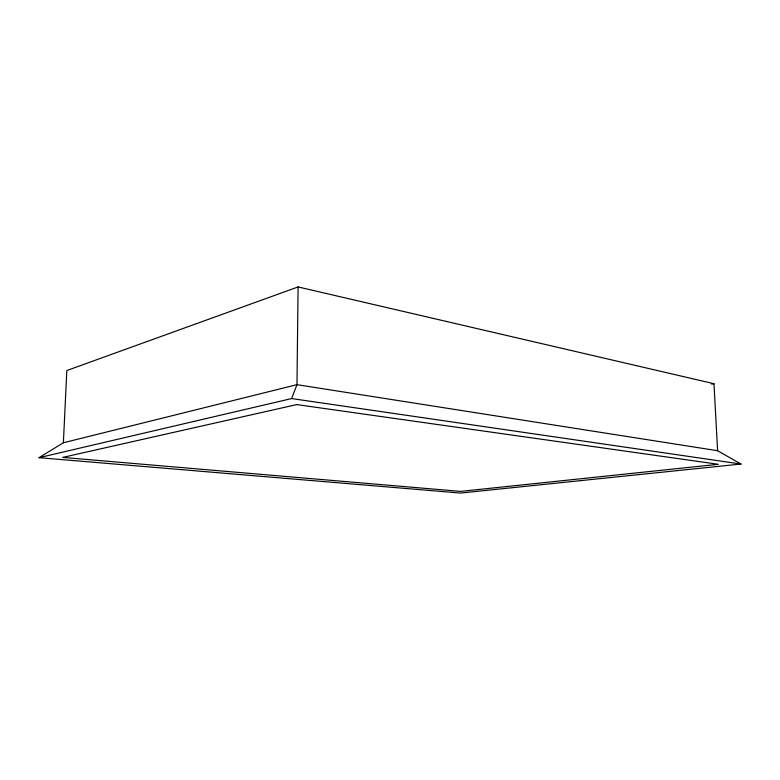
<?xml version="1.0" encoding="UTF-8"?>
<svg xmlns="http://www.w3.org/2000/svg" width="780" height="780" viewBox="0 0 780 780"><rect width="100%" height="100%" fill="white"/><g stroke="black" fill="none" stroke-linecap="round" stroke-linejoin="round"><path stroke-width="1.17" d="M717.6 450.723L713.973 383.711L298.087 286.933L296.975 384.667L291.613 398.56L39 457.685L63.385 442.767L296.975 384.667L717.6 450.723L741 464.041L460.531 493.067L39 457.685M63.385 442.767L66.827 370.529L298.087 286.933M711.575 384.111L713.973 383.711M291.613 398.56L741 464.041M296.751 404.586L62.683 457.411L460.561 491.39L718.341 464.295L296.751 404.586"/></g></svg>
